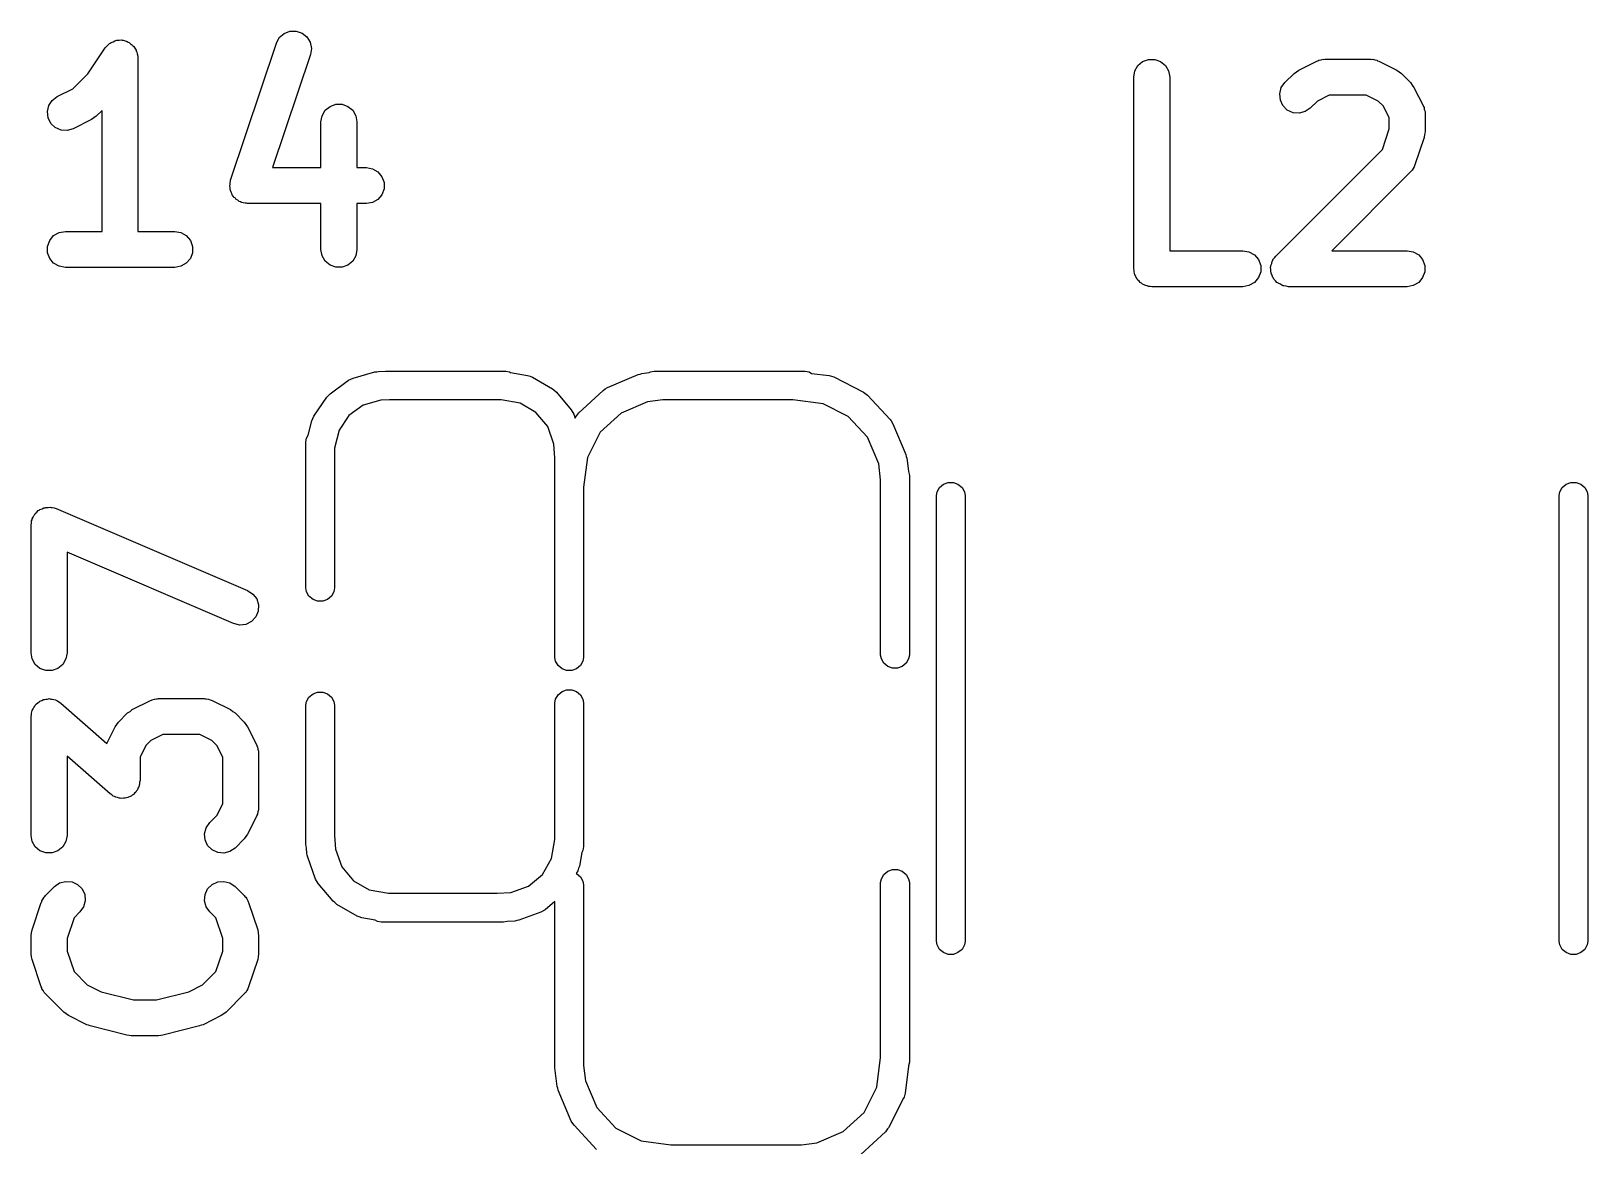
# Model space of a CAD drawing. Extents: x 553.3 to 630.8, y 408.7 to 458.1.
# Drawn here: x 607.13 to 613.63, y 422.02 to 426.67 of the extents above; entities that cross this region are included whole.
import ezdxf

# ---------------------------------------------------------------- set-up
doc = ezdxf.new("R2010")
doc.units = 0
doc.header["$MEASUREMENT"] = 0
doc.layers.add('BLACK', color=7, linetype='CONTINUOUS')

msp = doc.modelspace()

# ---------------------------------------------------------------- linework, layer by layer
at = {"layer": 'BLACK', "linetype": 'CONTINUOUS'}
for p, q in [((608.163, 426.643), (608.183, 426.66)), ((608.183, 426.66), (608.207, 426.67)), ((608.207, 426.67), (608.233, 426.67)), ((608.233, 426.67), (608.258, 426.662)), ((608.258, 426.662), (608.278, 426.646)), ((607.364, 426.492), (607.436, 426.6)), ((607.436, 426.6), (607.439, 426.603)), ((607.439, 426.603), (607.441, 426.606)), ((607.441, 426.606), (607.447, 426.612)), ((607.447, 426.612), (607.454, 426.619)), ((607.454, 426.619), (607.457, 426.62)), ((607.457, 426.62), (607.461, 426.623)), ((607.461, 426.623), (607.469, 426.626)), ((607.469, 426.626), (607.477, 426.63)), ((607.477, 426.63), (607.481, 426.631)), ((607.481, 426.631), (607.485, 426.632)), ((607.485, 426.632), (607.494, 426.632)), ((607.494, 426.632), (607.503, 426.633)), ((607.503, 426.633), (607.507, 426.632)), ((607.507, 426.632), (607.511, 426.632)), ((607.511, 426.632), (607.52, 426.629)), ((607.52, 426.629), (607.528, 426.627)), ((607.528, 426.627), (607.532, 426.624)), ((607.532, 426.624), (607.536, 426.623)), ((607.536, 426.623), (607.542, 426.617)), ((607.542, 426.617), (607.55, 426.612)), ((607.55, 426.612), (607.552, 426.609)), ((607.552, 426.609), (607.556, 426.606)), ((607.556, 426.606), (607.56, 426.599)), ((607.56, 426.599), (607.565, 426.591)), ((607.96, 426.048), (608.151, 426.62)), ((608.151, 426.62), (608.163, 426.643)), ((608.278, 426.646), (608.292, 426.624)), ((608.292, 426.624), (608.297, 426.598)), ((608.297, 426.598), (608.293, 426.572)), ((607.565, 426.591), (607.566, 426.587)), ((607.566, 426.587), (607.569, 426.584)), ((607.569, 426.584), (607.57, 426.575)), ((607.57, 426.575), (607.573, 426.566)), ((607.573, 426.566), (607.572, 426.562)), ((607.572, 426.562), (607.573, 426.558)), ((607.573, 426.558), (607.573, 425.833)), ((608.293, 426.572), (608.135, 426.1)), ((611.748, 426.526), (611.768, 426.543)), ((611.768, 426.543), (611.793, 426.552)), ((611.793, 426.552), (611.819, 426.552)), ((611.819, 426.552), (611.843, 426.543)), ((611.843, 426.543), (611.863, 426.526)), ((612.42, 426.507), (612.496, 426.545)), ((612.496, 426.545), (612.5, 426.546)), ((612.5, 426.546), (612.504, 426.549)), ((612.504, 426.549), (612.513, 426.55)), ((612.513, 426.55), (612.521, 426.553)), ((612.521, 426.553), (612.525, 426.552)), ((612.525, 426.552), (612.53, 426.553)), ((612.53, 426.553), (612.72, 426.553)), ((612.72, 426.553), (612.724, 426.552)), ((612.724, 426.552), (612.729, 426.553)), ((612.729, 426.553), (612.737, 426.55)), ((612.737, 426.55), (612.746, 426.549)), ((612.746, 426.549), (612.749, 426.546)), ((612.749, 426.546), (612.754, 426.545)), ((612.754, 426.545), (612.83, 426.507)), ((607.301, 426.429), (607.364, 426.492)), ((611.731, 426.478), (611.735, 426.504)), ((611.731, 425.678), (611.731, 426.478)), ((611.735, 426.504), (611.748, 426.526)), ((611.863, 426.526), (611.876, 426.504)), ((611.876, 426.504), (611.881, 426.478)), ((611.881, 426.478), (611.881, 425.753)), ((612.362, 426.455), (612.4, 426.493)), ((612.4, 426.493), (612.41, 426.5)), ((612.41, 426.5), (612.42, 426.507)), ((612.83, 426.507), (612.839, 426.5)), ((612.839, 426.5), (612.849, 426.493)), ((612.849, 426.493), (612.887, 426.455)), ((607.236, 426.397), (607.301, 426.429)), ((612.341, 426.408), (612.347, 426.434)), ((612.343, 426.382), (612.341, 426.408)), ((612.347, 426.434), (612.362, 426.455)), ((612.547, 426.403), (612.498, 426.378)), ((612.702, 426.403), (612.547, 426.403)), ((612.752, 426.378), (612.702, 426.403)), ((612.887, 426.455), (612.894, 426.445)), ((612.894, 426.445), (612.901, 426.435)), ((612.901, 426.435), (612.939, 426.359)), ((607.195, 426.334), (607.201, 426.359)), ((607.201, 426.359), (607.215, 426.381)), ((607.215, 426.381), (607.236, 426.397)), ((607.423, 426.339), (607.399, 426.315)), ((607.423, 425.833), (607.423, 426.339)), ((608.342, 426.317), (608.355, 426.34)), ((608.355, 426.34), (608.375, 426.356)), ((608.375, 426.356), (608.399, 426.365)), ((608.399, 426.365), (608.425, 426.365)), ((608.425, 426.365), (608.45, 426.356)), ((608.45, 426.356), (608.47, 426.34)), ((608.47, 426.34), (608.483, 426.317)), ((612.354, 426.359), (612.343, 426.382)), ((612.372, 426.34), (612.354, 426.359)), ((612.396, 426.329), (612.372, 426.34)), ((612.468, 426.349), (612.447, 426.334)), ((612.498, 426.378), (612.468, 426.349)), ((612.773, 426.357), (612.752, 426.378)), ((612.797, 426.308), (612.773, 426.357)), ((612.939, 426.359), (612.941, 426.355)), ((612.941, 426.355), (612.943, 426.351)), ((612.943, 426.351), (612.944, 426.343)), ((612.944, 426.343), (612.947, 426.334)), ((607.198, 426.308), (607.195, 426.334)), ((607.209, 426.285), (607.198, 426.308)), ((607.228, 426.267), (607.209, 426.285)), ((607.379, 426.301), (607.303, 426.262)), ((607.389, 426.308), (607.379, 426.301)), ((607.399, 426.315), (607.389, 426.308)), ((608.337, 426.291), (608.342, 426.317)), ((608.337, 426.1), (608.337, 426.291)), ((608.483, 426.317), (608.487, 426.291)), ((608.487, 426.291), (608.487, 426.1)), ((612.422, 426.327), (612.396, 426.329)), ((612.447, 426.334), (612.422, 426.327)), ((612.797, 426.262), (612.797, 426.308)), ((612.947, 426.334), (612.947, 426.33)), ((612.947, 426.33), (612.947, 426.326)), ((612.947, 426.326), (612.947, 426.25)), ((607.252, 426.257), (607.228, 426.267)), ((607.278, 426.255), (607.252, 426.257)), ((607.303, 426.262), (607.278, 426.255)), ((612.769, 426.176), (612.797, 426.262)), ((612.944, 426.226), (612.905, 426.112)), ((612.945, 426.238), (612.944, 426.226)), ((612.947, 426.25), (612.945, 426.238)), ((612.324, 425.731), (612.769, 426.176)), ((608.135, 426.1), (608.337, 426.1)), ((608.487, 426.1), (608.527, 426.1)), ((608.527, 426.1), (608.552, 426.095)), ((608.552, 426.095), (608.575, 426.082)), ((608.575, 426.082), (608.592, 426.062)), ((612.887, 426.082), (612.558, 425.753)), ((612.89, 426.086), (612.887, 426.082)), ((612.893, 426.089), (612.89, 426.086)), ((612.897, 426.096), (612.893, 426.089)), ((612.902, 426.104), (612.897, 426.096)), ((612.903, 426.108), (612.902, 426.104)), ((612.905, 426.112), (612.903, 426.108)), ((607.956, 426.023), (607.958, 426.03)), ((607.958, 426.017), (607.956, 426.023)), ((607.958, 426.038), (607.959, 426.043)), ((607.958, 426.03), (607.958, 426.038)), ((607.958, 426.012), (607.958, 426.017)), ((607.96, 426.005), (607.958, 426.012)), ((607.959, 426.043), (607.96, 426.048)), ((608.592, 426.062), (608.601, 426.038)), ((608.601, 426.012), (608.592, 425.987)), ((608.601, 426.038), (608.601, 426.012)), ((607.962, 425.997), (607.96, 426.005)), ((607.965, 425.992), (607.962, 425.997)), ((607.966, 425.987), (607.965, 425.992)), ((607.971, 425.981), (607.966, 425.987)), ((607.975, 425.975), (607.971, 425.981)), ((607.98, 425.972), (607.975, 425.975)), ((607.983, 425.967), (607.98, 425.972)), ((607.99, 425.964), (607.983, 425.967)), ((607.996, 425.959), (607.99, 425.964)), ((608.001, 425.957), (607.996, 425.959)), ((608.006, 425.954), (608.001, 425.957)), ((608.013, 425.953), (608.006, 425.954)), ((608.02, 425.951), (608.013, 425.953)), ((608.026, 425.951), (608.02, 425.951)), ((608.031, 425.95), (608.026, 425.951)), ((608.337, 425.95), (608.031, 425.95)), ((608.337, 425.758), (608.337, 425.95)), ((608.527, 425.95), (608.487, 425.95)), ((608.487, 425.95), (608.487, 425.758)), ((608.552, 425.954), (608.527, 425.95)), ((608.575, 425.967), (608.552, 425.954)), ((608.592, 425.987), (608.575, 425.967)), ((607.205, 425.796), (607.221, 425.816)), ((607.221, 425.816), (607.244, 425.829)), ((607.244, 425.829), (607.27, 425.833)), ((607.27, 425.833), (607.423, 425.833)), ((607.573, 425.833), (607.727, 425.833)), ((607.727, 425.833), (607.752, 425.829)), ((607.752, 425.829), (607.775, 425.816)), ((607.775, 425.816), (607.792, 425.796)), ((607.196, 425.771), (607.205, 425.796)), ((607.196, 425.745), (607.196, 425.771)), ((607.792, 425.796), (607.801, 425.771)), ((607.801, 425.771), (607.801, 425.745)), ((608.342, 425.732), (608.337, 425.758)), ((608.487, 425.758), (608.483, 425.732)), ((611.881, 425.753), (612.187, 425.753)), ((612.187, 425.753), (612.212, 425.749)), ((612.558, 425.753), (612.872, 425.753)), ((612.872, 425.753), (612.898, 425.749)), ((607.205, 425.721), (607.196, 425.745)), ((607.221, 425.701), (607.205, 425.721)), ((607.244, 425.688), (607.221, 425.701)), ((607.27, 425.683), (607.244, 425.688)), ((607.752, 425.688), (607.727, 425.683)), ((607.775, 425.701), (607.752, 425.688)), ((607.792, 425.721), (607.775, 425.701)), ((607.801, 425.745), (607.792, 425.721)), ((608.355, 425.71), (608.342, 425.732)), ((608.375, 425.693), (608.355, 425.71)), ((608.399, 425.684), (608.375, 425.693)), ((608.45, 425.693), (608.425, 425.684)), ((608.47, 425.71), (608.45, 425.693)), ((608.483, 425.732), (608.47, 425.71)), ((612.212, 425.749), (612.235, 425.736)), ((612.235, 425.736), (612.252, 425.716)), ((612.252, 425.716), (612.261, 425.691)), ((612.261, 425.691), (612.261, 425.665)), ((612.302, 425.685), (612.303, 425.688)), ((612.303, 425.675), (612.302, 425.685)), ((612.303, 425.691), (612.307, 425.7)), ((612.303, 425.688), (612.303, 425.691)), ((612.307, 425.7), (612.309, 425.71)), ((612.309, 425.71), (612.311, 425.712)), ((612.311, 425.712), (612.312, 425.716)), ((612.312, 425.716), (612.318, 425.723)), ((612.318, 425.723), (612.324, 425.731)), ((612.898, 425.749), (612.921, 425.736)), ((612.921, 425.736), (612.937, 425.716)), ((612.937, 425.716), (612.946, 425.691)), ((612.946, 425.691), (612.946, 425.665)), ((607.727, 425.683), (607.27, 425.683)), ((608.425, 425.684), (608.399, 425.684)), ((611.732, 425.672), (611.731, 425.678)), ((611.732, 425.665), (611.732, 425.672)), ((611.734, 425.659), (611.732, 425.665)), ((611.735, 425.652), (611.734, 425.659)), ((611.739, 425.647), (611.735, 425.652)), ((611.741, 425.641), (611.739, 425.647)), ((611.745, 425.636), (611.741, 425.641)), ((611.748, 425.63), (611.745, 425.636)), ((611.753, 425.626), (611.748, 425.63)), ((611.758, 425.621), (611.753, 425.626)), ((611.763, 425.617), (611.758, 425.621)), ((612.235, 425.621), (612.212, 425.608)), ((612.252, 425.641), (612.235, 425.621)), ((612.261, 425.665), (612.252, 425.641)), ((612.303, 425.665), (612.303, 425.675)), ((612.304, 425.662), (612.303, 425.665)), ((612.305, 425.659), (612.304, 425.662)), ((612.309, 425.65), (612.305, 425.659)), ((612.312, 425.641), (612.309, 425.65)), ((612.314, 425.638), (612.312, 425.641)), ((612.316, 425.635), (612.314, 425.638)), ((612.323, 425.628), (612.316, 425.635)), ((612.329, 425.621), (612.323, 425.628)), ((612.332, 425.619), (612.329, 425.621)), ((612.921, 425.621), (612.898, 425.608)), ((612.937, 425.641), (612.921, 425.621)), ((612.946, 425.665), (612.937, 425.641)), ((611.768, 425.613), (611.763, 425.617)), ((611.774, 425.611), (611.768, 425.613)), ((611.78, 425.608), (611.774, 425.611)), ((611.787, 425.606), (611.78, 425.608)), ((611.793, 425.604), (611.787, 425.606)), ((611.799, 425.604), (611.793, 425.604)), ((611.806, 425.603), (611.799, 425.604)), ((612.187, 425.603), (611.806, 425.603)), ((612.212, 425.608), (612.187, 425.603)), ((612.334, 425.617), (612.332, 425.619)), ((612.343, 425.613), (612.334, 425.617)), ((612.351, 425.608), (612.343, 425.613)), ((612.355, 425.607), (612.351, 425.608)), ((612.358, 425.606), (612.355, 425.607)), ((612.367, 425.605), (612.358, 425.606)), ((612.377, 425.603), (612.367, 425.605)), ((612.872, 425.603), (612.377, 425.603)), ((612.898, 425.608), (612.872, 425.603)), ((608.471, 425.221), (608.562, 425.247)), ((608.562, 425.247), (608.57, 425.248)), ((608.57, 425.248), (608.577, 425.249)), ((608.577, 425.249), (608.607, 425.25)), ((608.607, 425.25), (608.609, 425.25)), ((608.609, 425.25), (609.109, 425.25)), ((609.109, 425.25), (609.125, 425.247)), ((609.125, 425.247), (609.129, 425.245)), ((609.129, 425.245), (609.2, 425.232)), ((609.2, 425.232), (609.2, 425.232)), ((609.2, 425.232), (609.21, 425.229)), ((609.533, 425.182), (609.662, 425.236)), ((609.662, 425.236), (609.67, 425.238)), ((609.67, 425.238), (609.677, 425.24)), ((609.677, 425.24), (609.707, 425.244)), ((609.707, 425.244), (609.713, 425.247)), ((609.713, 425.247), (609.729, 425.25)), ((609.729, 425.25), (610.359, 425.25)), ((610.359, 425.25), (610.375, 425.247)), ((610.375, 425.247), (610.385, 425.241)), ((610.385, 425.241), (610.459, 425.232)), ((610.459, 425.232), (610.479, 425.226)), ((608.375, 425.156), (608.452, 425.212)), ((608.452, 425.212), (608.471, 425.221)), ((608.452, 425.212), (608.452, 425.212)), ((609.21, 425.229), (609.22, 425.225)), ((609.22, 425.225), (609.22, 425.225)), ((609.22, 425.225), (609.304, 425.176)), ((609.304, 425.176), (609.304, 425.176)), ((609.304, 425.176), (609.309, 425.172)), ((609.309, 425.172), (609.32, 425.163)), ((609.414, 425.076), (609.516, 425.17)), ((609.516, 425.17), (609.524, 425.176)), ((609.516, 425.17), (609.516, 425.17)), ((609.524, 425.176), (609.533, 425.182)), ((609.533, 425.182), (609.533, 425.182)), ((610.479, 425.226), (610.479, 425.226)), ((610.479, 425.226), (610.603, 425.163)), ((608.307, 425.062), (608.361, 425.141)), ((608.361, 425.141), (608.375, 425.156)), ((608.375, 425.156), (608.375, 425.156)), ((608.514, 425.108), (608.454, 425.065)), ((608.587, 425.129), (608.514, 425.108)), ((608.624, 425.13), (608.587, 425.129)), ((609.089, 425.13), (608.624, 425.13)), ((609.169, 425.116), (609.089, 425.13)), ((609.235, 425.078), (609.169, 425.116)), ((609.32, 425.163), (609.32, 425.163)), ((609.32, 425.163), (609.382, 425.089)), ((609.701, 425.122), (609.59, 425.075)), ((609.765, 425.13), (609.701, 425.122)), ((610.308, 425.13), (609.765, 425.13)), ((610.434, 425.114), (610.308, 425.13)), ((610.539, 425.061), (610.434, 425.114)), ((610.603, 425.163), (610.619, 425.15)), ((610.619, 425.15), (610.619, 425.15)), ((610.619, 425.15), (610.714, 425.048)), ((608.284, 424.983), (608.299, 425.043)), ((608.299, 425.043), (608.307, 425.062)), ((608.454, 425.065), (608.413, 425.004)), ((609.284, 425.019), (609.235, 425.078)), ((609.382, 425.089), (609.393, 425.07)), ((609.393, 425.07), (609.393, 425.07)), ((609.393, 425.07), (609.399, 425.054)), ((609.399, 425.054), (609.401, 425.059)), ((609.401, 425.059), (609.414, 425.076)), ((609.414, 425.076), (609.414, 425.076)), ((609.59, 425.075), (609.503, 424.995)), ((610.619, 424.974), (610.539, 425.061)), ((610.714, 425.048), (610.714, 425.048)), ((610.714, 425.048), (610.718, 425.043)), ((610.718, 425.043), (610.725, 425.031)), ((608.274, 424.955), (608.277, 424.971)), ((608.277, 424.971), (608.284, 424.983)), ((608.413, 425.004), (608.394, 424.929)), ((609.31, 424.946), (609.284, 425.019)), ((609.503, 424.995), (609.45, 424.89)), ((610.666, 424.863), (610.619, 424.974)), ((610.725, 425.031), (610.725, 425.031)), ((610.725, 425.031), (610.779, 424.902)), ((608.274, 424.345), (608.274, 424.955)), ((608.394, 424.929), (608.394, 424.345)), ((609.314, 424.889), (609.31, 424.946)), ((609.314, 424.887), (609.314, 424.889)), ((609.314, 424.805), (609.314, 424.887)), ((609.45, 424.89), (609.434, 424.766)), ((610.674, 424.796), (610.666, 424.863)), ((610.779, 424.902), (610.781, 424.894)), ((610.781, 424.894), (610.784, 424.887)), ((610.784, 424.887), (610.79, 424.832)), ((609.314, 424.355), (609.314, 424.805)), ((609.314, 424.805), (609.314, 424.805)), ((610.674, 424.065), (610.674, 424.796)), ((610.79, 424.832), (610.791, 424.831)), ((610.791, 424.831), (610.794, 424.815)), ((610.794, 424.815), (610.794, 424.065)), ((610.92, 424.765), (610.936, 424.778)), ((610.936, 424.778), (610.956, 424.785)), ((610.956, 424.785), (610.978, 424.785)), ((610.978, 424.785), (610.997, 424.778)), ((610.997, 424.778), (611.014, 424.765)), ((613.52, 424.765), (613.536, 424.778)), ((613.536, 424.778), (613.556, 424.785)), ((613.556, 424.785), (613.578, 424.785)), ((613.578, 424.785), (613.597, 424.778)), ((613.597, 424.778), (613.614, 424.765)), ((609.434, 424.766), (609.434, 424.055)), ((610.907, 424.731), (610.91, 424.746)), ((610.907, 422.87), (610.907, 424.731)), ((610.91, 424.746), (610.92, 424.765)), ((611.014, 424.765), (611.024, 424.746)), ((611.024, 424.746), (611.027, 424.731)), ((611.027, 424.731), (611.027, 422.87)), ((613.507, 424.731), (613.51, 424.746)), ((613.507, 422.87), (613.507, 424.731)), ((613.51, 424.746), (613.52, 424.765)), ((613.614, 424.765), (613.624, 424.746)), ((613.624, 424.746), (613.627, 424.731)), ((613.627, 424.731), (613.627, 422.87)), ((607.136, 424.641), (607.139, 424.649)), ((607.139, 424.649), (607.142, 424.652)), ((607.142, 424.652), (607.144, 424.656)), ((607.144, 424.656), (607.151, 424.661)), ((607.151, 424.661), (607.157, 424.668)), ((607.157, 424.668), (607.161, 424.67)), ((607.161, 424.67), (607.164, 424.673)), ((607.164, 424.673), (607.173, 424.676)), ((607.173, 424.676), (607.18, 424.679)), ((607.18, 424.679), (607.185, 424.68)), ((607.185, 424.68), (607.189, 424.681)), ((607.189, 424.681), (607.198, 424.681)), ((607.198, 424.681), (607.206, 424.683)), ((607.206, 424.683), (607.21, 424.681)), ((607.21, 424.681), (607.215, 424.681)), ((607.215, 424.681), (607.223, 424.679)), ((607.223, 424.679), (607.231, 424.677)), ((607.231, 424.677), (608.031, 424.334)), ((607.127, 424.608), (607.128, 424.616)), ((607.127, 424.074), (607.127, 424.608)), ((607.128, 424.616), (607.129, 424.625)), ((607.129, 424.625), (607.131, 424.629)), ((607.131, 424.633), (607.136, 424.641)), ((607.131, 424.629), (607.131, 424.633)), ((607.972, 424.196), (607.277, 424.494)), ((607.277, 424.494), (607.277, 424.074)), ((608.031, 424.334), (608.053, 424.319)), ((608.277, 424.329), (608.274, 424.345)), ((608.287, 424.311), (608.277, 424.329)), ((608.391, 424.329), (608.381, 424.311)), ((608.394, 424.345), (608.391, 424.329)), ((609.314, 424.055), (609.314, 424.355)), ((609.314, 424.355), (609.314, 424.355)), ((608.053, 424.319), (608.069, 424.299)), ((608.069, 424.299), (608.076, 424.274)), ((608.076, 424.274), (608.075, 424.248)), ((608.304, 424.297), (608.287, 424.311)), ((608.323, 424.29), (608.304, 424.297)), ((608.345, 424.29), (608.323, 424.29)), ((608.364, 424.297), (608.345, 424.29)), ((608.381, 424.311), (608.364, 424.297)), ((607.998, 424.19), (607.972, 424.196)), ((608.024, 424.193), (607.998, 424.19)), ((608.047, 424.205), (608.024, 424.193)), ((608.065, 424.224), (608.047, 424.205)), ((608.075, 424.248), (608.065, 424.224)), ((607.131, 424.049), (607.127, 424.074)), ((607.277, 424.074), (607.272, 424.049)), ((610.677, 424.049), (610.674, 424.065)), ((610.794, 424.065), (610.791, 424.049)), ((607.144, 424.026), (607.131, 424.049)), ((607.164, 424.009), (607.144, 424.026)), ((607.189, 424), (607.164, 424.009)), ((607.215, 424), (607.189, 424)), ((607.239, 424.009), (607.215, 424)), ((607.259, 424.026), (607.239, 424.009)), ((607.272, 424.049), (607.259, 424.026)), ((609.317, 424.039), (609.314, 424.055)), ((609.327, 424.021), (609.317, 424.039)), ((609.344, 424.007), (609.327, 424.021)), ((609.363, 424), (609.344, 424.007)), ((609.385, 424), (609.363, 424)), ((609.404, 424.007), (609.385, 424)), ((609.421, 424.021), (609.404, 424.007)), ((609.431, 424.039), (609.421, 424.021)), ((609.434, 424.055), (609.431, 424.039)), ((610.687, 424.031), (610.677, 424.049)), ((610.704, 424.017), (610.687, 424.031)), ((610.723, 424.01), (610.704, 424.017)), ((610.745, 424.01), (610.723, 424.01)), ((610.764, 424.017), (610.745, 424.01)), ((610.781, 424.031), (610.764, 424.017)), ((610.791, 424.049), (610.781, 424.031)), ((607.15, 423.861), (607.155, 423.866)), ((607.155, 423.866), (607.16, 423.869)), ((607.16, 423.869), (607.164, 423.873)), ((607.164, 423.873), (607.171, 423.875)), ((607.171, 423.875), (607.178, 423.879)), ((607.178, 423.879), (607.183, 423.879)), ((607.183, 423.879), (607.189, 423.881)), ((607.189, 423.881), (607.196, 423.881)), ((607.196, 423.881), (607.203, 423.883)), ((607.203, 423.883), (607.209, 423.881)), ((607.209, 423.881), (607.215, 423.881)), ((607.215, 423.881), (607.222, 423.879)), ((607.222, 423.879), (607.229, 423.878)), ((607.229, 423.878), (607.234, 423.875)), ((607.234, 423.875), (607.239, 423.873)), ((607.239, 423.873), (607.245, 423.868)), ((607.245, 423.868), (607.251, 423.864)), ((607.549, 423.837), (607.626, 423.875)), ((607.626, 423.875), (607.63, 423.876)), ((607.63, 423.876), (607.633, 423.878)), ((607.633, 423.878), (607.642, 423.88)), ((607.642, 423.88), (607.65, 423.882)), ((607.65, 423.882), (607.655, 423.882)), ((607.655, 423.882), (607.659, 423.883)), ((607.659, 423.883), (607.85, 423.883)), ((607.85, 423.883), (607.854, 423.882)), ((607.854, 423.882), (607.858, 423.882)), ((607.858, 423.882), (607.867, 423.88)), ((607.867, 423.88), (607.875, 423.878)), ((607.875, 423.878), (607.879, 423.876)), ((607.879, 423.876), (607.883, 423.875)), ((607.883, 423.875), (607.959, 423.837)), ((608.274, 423.855), (608.277, 423.871)), ((608.277, 423.871), (608.287, 423.889)), ((608.287, 423.889), (608.304, 423.903)), ((608.304, 423.903), (608.323, 423.91)), ((608.323, 423.91), (608.345, 423.91)), ((608.345, 423.91), (608.364, 423.903)), ((608.364, 423.903), (608.381, 423.889)), ((608.381, 423.889), (608.391, 423.871)), ((608.391, 423.871), (608.394, 423.855)), ((609.314, 423.865), (609.317, 423.881)), ((609.314, 423.295), (609.314, 423.865)), ((609.317, 423.881), (609.327, 423.899)), ((609.327, 423.899), (609.344, 423.913)), ((609.344, 423.913), (609.363, 423.92)), ((609.363, 423.92), (609.385, 423.92)), ((609.385, 423.92), (609.404, 423.913)), ((609.404, 423.913), (609.421, 423.899)), ((609.421, 423.899), (609.431, 423.881)), ((609.431, 423.881), (609.434, 423.865)), ((609.434, 423.865), (609.434, 423.265)), ((607.127, 423.808), (607.128, 423.815)), ((607.127, 423.312), (607.127, 423.808)), ((607.128, 423.822), (607.13, 423.828)), ((607.128, 423.815), (607.128, 423.822)), ((607.13, 423.828), (607.131, 423.833)), ((607.131, 423.833), (607.135, 423.84)), ((607.135, 423.84), (607.138, 423.846)), ((607.138, 423.846), (607.142, 423.851)), ((607.142, 423.851), (607.144, 423.856)), ((607.144, 423.856), (607.15, 423.861)), ((607.251, 423.864), (607.443, 423.696)), ((607.492, 423.784), (607.53, 423.823)), ((607.53, 423.823), (607.54, 423.829)), ((607.54, 423.829), (607.549, 423.837)), ((607.959, 423.837), (607.969, 423.829)), ((607.969, 423.829), (607.979, 423.823)), ((607.979, 423.823), (608.017, 423.784)), ((608.274, 423.275), (608.274, 423.855)), ((608.394, 423.855), (608.394, 423.313)), ((607.443, 423.696), (607.478, 423.765)), ((607.478, 423.765), (607.485, 423.775)), ((607.485, 423.775), (607.492, 423.784)), ((608.017, 423.784), (608.024, 423.775)), ((608.024, 423.775), (608.031, 423.765)), ((608.031, 423.765), (608.069, 423.689)), ((607.606, 423.687), (607.582, 423.638)), ((607.627, 423.708), (607.606, 423.687)), ((607.677, 423.733), (607.627, 423.708)), ((607.832, 423.733), (607.677, 423.733)), ((607.881, 423.708), (607.832, 423.733)), ((607.902, 423.687), (607.881, 423.708)), ((607.927, 423.638), (607.902, 423.687)), ((608.069, 423.689), (608.07, 423.685)), ((608.07, 423.685), (608.072, 423.681)), ((608.072, 423.681), (608.074, 423.672)), ((608.074, 423.672), (608.076, 423.664)), ((607.457, 423.485), (607.277, 423.642)), ((607.277, 423.642), (607.277, 423.312)), ((607.582, 423.638), (607.582, 423.541)), ((607.927, 423.444), (607.927, 423.638)), ((608.076, 423.664), (608.076, 423.659)), ((608.076, 423.659), (608.077, 423.655)), ((608.077, 423.655), (608.077, 423.427)), ((607.582, 423.541), (607.58, 423.534)), ((607.464, 423.481), (607.457, 423.485)), ((607.469, 423.476), (607.464, 423.481)), ((607.475, 423.474), (607.469, 423.476)), ((607.544, 423.476), (607.537, 423.473)), ((607.549, 423.48), (607.544, 423.476)), ((607.554, 423.483), (607.549, 423.48)), ((607.559, 423.488), (607.554, 423.483)), ((607.564, 423.493), (607.559, 423.488)), ((607.567, 423.498), (607.564, 423.493)), ((607.571, 423.502), (607.567, 423.498)), ((607.573, 423.509), (607.571, 423.502)), ((607.577, 423.515), (607.573, 423.509)), ((607.578, 423.521), (607.577, 423.515)), ((607.58, 423.526), (607.578, 423.521)), ((607.58, 423.534), (607.58, 423.526)), ((607.48, 423.471), (607.475, 423.474)), ((607.487, 423.47), (607.48, 423.471)), ((607.494, 423.467), (607.487, 423.47)), ((607.499, 423.467), (607.494, 423.467)), ((607.505, 423.466), (607.499, 423.467)), ((607.512, 423.467), (607.505, 423.466)), ((607.52, 423.467), (607.512, 423.467)), ((607.525, 423.469), (607.52, 423.467)), ((607.531, 423.47), (607.525, 423.469)), ((607.537, 423.473), (607.531, 423.47)), ((607.902, 423.395), (607.927, 423.444)), ((608.074, 423.41), (608.072, 423.401)), ((608.076, 423.418), (608.074, 423.41)), ((608.077, 423.427), (608.076, 423.422)), ((608.076, 423.422), (608.076, 423.418)), ((607.858, 423.344), (607.873, 423.365)), ((607.873, 423.365), (607.902, 423.395)), ((608.069, 423.393), (608.031, 423.317)), ((608.07, 423.397), (608.069, 423.393)), ((608.072, 423.401), (608.07, 423.397)), ((607.131, 423.287), (607.127, 423.312)), ((607.144, 423.264), (607.131, 423.287)), ((607.272, 423.287), (607.259, 423.264)), ((607.277, 423.312), (607.272, 423.287)), ((607.851, 423.319), (607.858, 423.344)), ((607.853, 423.293), (607.851, 423.319)), ((607.864, 423.269), (607.853, 423.293)), ((608.017, 423.297), (607.979, 423.259)), ((608.024, 423.307), (608.017, 423.297)), ((608.031, 423.317), (608.024, 423.307)), ((608.394, 423.313), (608.394, 423.311)), ((608.394, 423.311), (608.398, 423.254)), ((609.3, 423.215), (609.314, 423.295)), ((607.164, 423.247), (607.144, 423.264)), ((607.189, 423.239), (607.164, 423.247)), ((607.215, 423.239), (607.189, 423.239)), ((607.239, 423.247), (607.215, 423.239)), ((607.259, 423.264), (607.239, 423.247)), ((607.883, 423.251), (607.864, 423.269)), ((607.906, 423.24), (607.883, 423.251)), ((607.932, 423.238), (607.906, 423.24)), ((607.957, 423.244), (607.932, 423.238)), ((607.979, 423.259), (607.957, 423.244)), ((608.277, 423.259), (608.274, 423.275)), ((608.277, 423.258), (608.277, 423.259)), ((608.278, 423.238), (608.277, 423.258)), ((608.28, 423.229), (608.278, 423.238)), ((608.282, 423.221), (608.28, 423.229)), ((608.315, 423.129), (608.282, 423.221)), ((608.398, 423.254), (608.424, 423.18)), ((609.426, 423.24), (609.416, 423.184)), ((609.431, 423.249), (609.426, 423.24)), ((609.434, 423.265), (609.431, 423.249)), ((608.424, 423.18), (608.473, 423.122)), ((609.262, 423.149), (609.3, 423.215)), ((609.409, 423.164), (609.403, 423.153)), ((609.403, 423.153), (609.404, 423.153)), ((609.404, 423.153), (609.421, 423.139)), ((609.413, 423.175), (609.409, 423.164)), ((609.409, 423.164), (609.409, 423.164)), ((609.416, 423.184), (609.413, 423.175)), ((609.416, 423.184), (609.416, 423.184)), ((610.687, 423.149), (610.704, 423.163)), ((610.704, 423.163), (610.723, 423.17)), ((610.723, 423.17), (610.745, 423.17)), ((610.745, 423.17), (610.764, 423.163)), ((610.764, 423.163), (610.781, 423.149)), ((607.187, 423.061), (607.225, 423.099)), ((607.225, 423.099), (607.246, 423.114)), ((607.246, 423.114), (607.272, 423.12)), ((607.272, 423.12), (607.298, 423.118)), ((607.298, 423.118), (607.321, 423.107)), ((607.321, 423.107), (607.34, 423.089)), ((607.34, 423.089), (607.351, 423.065)), ((607.853, 423.065), (607.864, 423.089)), ((607.864, 423.089), (607.883, 423.107)), ((607.883, 423.107), (607.906, 423.118)), ((607.906, 423.118), (607.932, 423.12)), ((607.932, 423.12), (607.957, 423.114)), ((607.957, 423.114), (607.979, 423.099)), ((607.979, 423.099), (608.017, 423.061)), ((608.326, 423.111), (608.315, 423.129)), ((608.315, 423.129), (608.315, 423.129)), ((608.388, 423.037), (608.326, 423.111)), ((608.473, 423.122), (608.539, 423.084)), ((609.13, 423.074), (609.204, 423.1)), ((609.204, 423.1), (609.262, 423.149)), ((609.421, 423.139), (609.431, 423.121)), ((609.431, 423.121), (609.434, 423.105)), ((609.434, 423.105), (609.434, 422.351)), ((610.674, 423.115), (610.677, 423.131)), ((610.674, 422.384), (610.674, 423.115)), ((610.677, 423.131), (610.687, 423.149)), ((610.781, 423.149), (610.791, 423.131)), ((610.791, 423.131), (610.794, 423.115)), ((610.794, 423.115), (610.794, 422.365)), ((607.131, 422.917), (607.169, 423.031)), ((607.169, 423.031), (607.171, 423.035)), ((607.171, 423.035), (607.172, 423.039)), ((607.172, 423.039), (607.177, 423.047)), ((607.177, 423.047), (607.181, 423.054)), ((607.181, 423.054), (607.184, 423.057)), ((607.184, 423.057), (607.187, 423.061)), ((607.353, 423.039), (607.346, 423.014)), ((607.351, 423.065), (607.353, 423.039)), ((607.851, 423.039), (607.853, 423.065)), ((607.858, 423.014), (607.851, 423.039)), ((608.017, 423.061), (608.019, 423.057)), ((608.019, 423.057), (608.023, 423.054)), ((608.023, 423.054), (608.027, 423.047)), ((608.027, 423.047), (608.032, 423.039)), ((608.032, 423.039), (608.033, 423.035)), ((608.033, 423.035), (608.035, 423.031)), ((608.035, 423.031), (608.073, 422.917)), ((608.395, 423.031), (608.388, 423.037)), ((608.388, 423.037), (608.388, 423.037)), ((608.404, 423.023), (608.395, 423.031)), ((608.488, 422.975), (608.404, 423.023)), ((608.404, 423.023), (608.404, 423.023)), ((608.539, 423.084), (608.619, 423.07)), ((608.619, 423.07), (609.071, 423.07)), ((609.071, 423.07), (609.073, 423.07)), ((609.073, 423.07), (609.13, 423.074)), ((609.314, 423.036), (609.273, 423.001)), ((609.314, 422.345), (609.314, 423.036)), ((607.306, 422.967), (607.277, 422.881)), ((607.331, 422.993), (607.306, 422.967)), ((607.346, 423.014), (607.331, 422.993)), ((607.873, 422.993), (607.858, 423.014)), ((607.898, 422.967), (607.873, 422.993)), ((607.927, 422.881), (607.898, 422.967)), ((608.497, 422.972), (608.488, 422.975)), ((608.488, 422.975), (608.488, 422.975)), ((608.508, 422.968), (608.497, 422.972)), ((608.564, 422.958), (608.508, 422.968)), ((608.508, 422.968), (608.508, 422.968)), ((608.573, 422.953), (608.564, 422.958)), ((609.155, 422.956), (609.146, 422.954)), ((609.163, 422.958), (609.155, 422.956)), ((609.255, 422.991), (609.163, 422.958)), ((609.273, 423.001), (609.255, 422.991)), ((609.255, 422.991), (609.255, 422.991)), ((607.127, 422.893), (607.129, 422.905)), ((607.127, 422.817), (607.127, 422.893)), ((607.129, 422.905), (607.131, 422.917)), ((608.073, 422.917), (608.075, 422.905)), ((608.075, 422.905), (608.077, 422.893)), ((608.077, 422.893), (608.077, 422.817)), ((608.589, 422.95), (608.573, 422.953)), ((609.099, 422.95), (608.589, 422.95)), ((609.114, 422.952), (609.099, 422.95)), ((609.146, 422.954), (609.114, 422.952)), ((607.277, 422.881), (607.277, 422.829)), ((607.277, 422.829), (607.306, 422.743)), ((607.898, 422.743), (607.927, 422.829)), ((607.927, 422.829), (607.927, 422.881)), ((610.91, 422.855), (610.907, 422.87)), ((610.92, 422.836), (610.91, 422.855)), ((610.936, 422.823), (610.92, 422.836)), ((611.014, 422.836), (610.997, 422.823)), ((611.024, 422.855), (611.014, 422.836)), ((611.027, 422.87), (611.024, 422.855)), ((613.51, 422.855), (613.507, 422.87)), ((613.52, 422.836), (613.51, 422.855)), ((613.536, 422.823), (613.52, 422.836)), ((613.614, 422.836), (613.597, 422.823)), ((613.624, 422.855), (613.614, 422.836)), ((613.627, 422.87), (613.624, 422.855)), ((607.129, 422.805), (607.127, 422.817)), ((607.131, 422.793), (607.129, 422.805)), ((607.169, 422.679), (607.131, 422.793)), ((608.073, 422.793), (608.035, 422.679)), ((608.075, 422.805), (608.073, 422.793)), ((608.077, 422.817), (608.075, 422.805)), ((610.956, 422.815), (610.936, 422.823)), ((610.978, 422.815), (610.956, 422.815)), ((610.997, 422.823), (610.978, 422.815)), ((613.556, 422.815), (613.536, 422.823)), ((613.578, 422.815), (613.556, 422.815)), ((613.597, 422.823), (613.578, 422.815)), ((607.306, 422.743), (607.361, 422.688)), ((607.843, 422.688), (607.898, 422.743)), ((607.171, 422.675), (607.169, 422.679)), ((607.172, 422.671), (607.171, 422.675)), ((607.177, 422.664), (607.172, 422.671)), ((607.181, 422.656), (607.177, 422.664)), ((607.184, 422.653), (607.181, 422.656)), ((607.187, 422.65), (607.184, 422.653)), ((607.263, 422.574), (607.187, 422.65)), ((607.361, 422.688), (607.419, 422.659)), ((607.419, 422.659), (607.554, 422.625)), ((607.65, 422.625), (607.785, 422.659)), ((607.785, 422.659), (607.843, 422.688)), ((608.017, 422.65), (607.941, 422.574)), ((608.019, 422.653), (608.017, 422.65)), ((608.023, 422.656), (608.019, 422.653)), ((608.027, 422.664), (608.023, 422.656)), ((608.032, 422.671), (608.027, 422.664)), ((608.033, 422.675), (608.032, 422.671)), ((608.035, 422.679), (608.033, 422.675)), ((607.273, 422.567), (607.263, 422.574)), ((607.283, 422.56), (607.273, 422.567)), ((607.554, 422.625), (607.65, 422.625)), ((607.931, 422.567), (607.921, 422.56)), ((607.941, 422.574), (607.931, 422.567)), ((607.359, 422.521), (607.283, 422.56)), ((607.367, 422.519), (607.359, 422.521)), ((607.374, 422.516), (607.367, 422.519)), ((607.527, 422.478), (607.374, 422.516)), ((607.83, 422.516), (607.677, 422.478)), ((607.837, 422.519), (607.83, 422.516)), ((607.845, 422.521), (607.837, 422.519)), ((607.921, 422.56), (607.845, 422.521)), ((607.536, 422.477), (607.527, 422.478)), ((607.545, 422.475), (607.536, 422.477)), ((607.659, 422.475), (607.545, 422.475)), ((607.668, 422.477), (607.659, 422.475)), ((607.677, 422.478), (607.668, 422.477)), ((610.658, 422.26), (610.674, 422.384)), ((609.314, 422.344), (609.314, 422.345)), ((609.314, 422.342), (609.314, 422.344)), ((609.324, 422.263), (609.314, 422.342)), ((609.434, 422.351), (609.442, 422.287)), ((610.79, 422.348), (610.776, 422.235)), ((610.791, 422.349), (610.79, 422.348)), ((610.794, 422.365), (610.791, 422.349)), ((609.326, 422.256), (609.324, 422.263)), ((609.328, 422.248), (609.326, 422.256)), ((609.382, 422.119), (609.328, 422.248)), ((609.442, 422.287), (609.489, 422.176)), ((610.605, 422.155), (610.658, 422.26)), ((609.489, 422.176), (609.569, 422.089)), ((610.77, 422.215), (610.707, 422.091)), ((610.772, 422.219), (610.77, 422.215)), ((610.77, 422.215), (610.77, 422.215)), ((610.776, 422.235), (610.772, 422.219)), ((610.776, 422.235), (610.776, 422.235)), ((609.389, 422.109), (609.382, 422.119)), ((609.382, 422.119), (609.382, 422.119)), ((610.518, 422.075), (610.605, 422.155)), ((609.394, 422.102), (609.389, 422.109)), ((609.488, 422), (609.394, 422.102)), ((609.394, 422.102), (609.394, 422.102)), ((609.569, 422.089), (609.674, 422.036)), ((610.407, 422.028), (610.518, 422.075)), ((610.694, 422.074), (610.592, 421.98)), ((610.703, 422.086), (610.694, 422.074)), ((610.694, 422.074), (610.694, 422.074)), ((610.707, 422.091), (610.703, 422.086)), ((610.707, 422.091), (610.707, 422.091)), ((609.674, 422.036), (609.798, 422.02)), ((609.798, 422.02), (610.343, 422.02)), ((610.343, 422.02), (610.407, 422.028))]:
    msp.add_line(p, q, dxfattribs=at)

doc.saveas('drawing.dxf')
